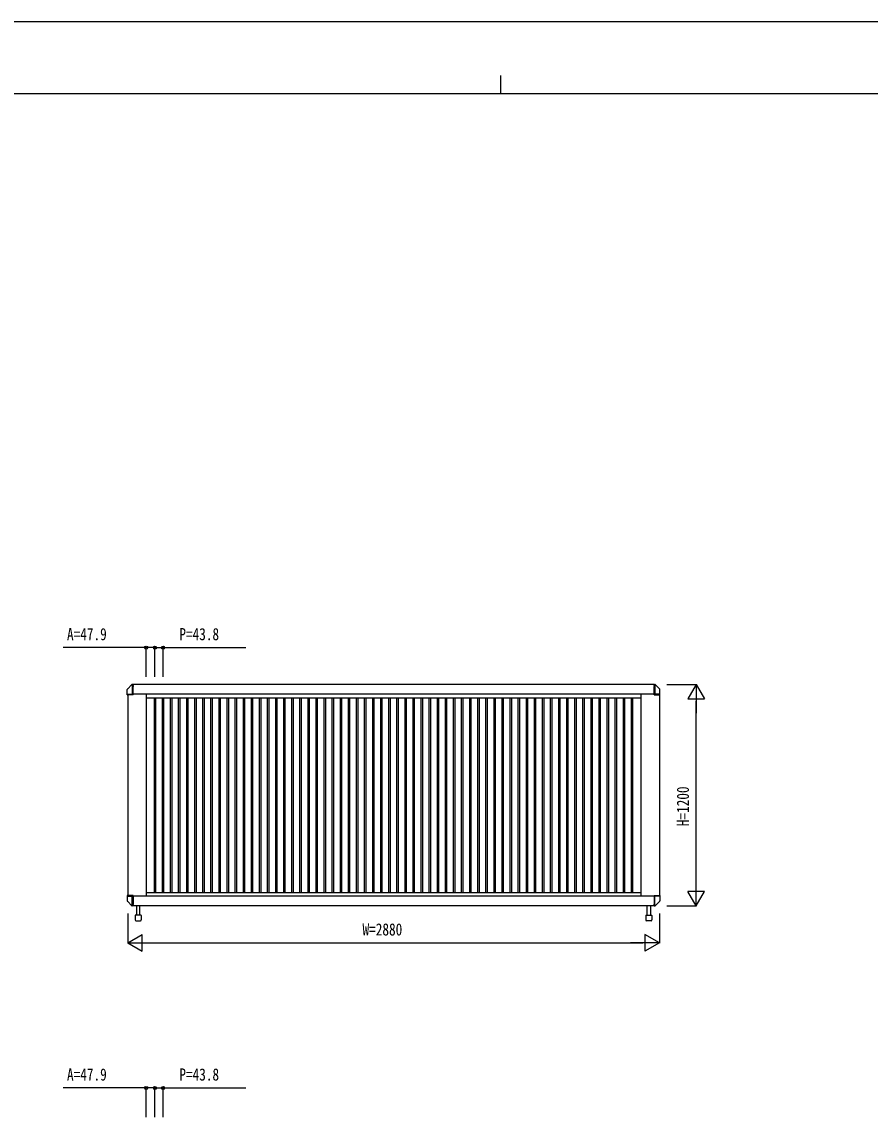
# Model space of a CAD drawing. Units: millimetres, scale not verified. Extents: x -8410 to 8410, y -5940 to 5940.
# Drawn here: x -2602 to 1991, y -16 to 5940 of the extents above; entities that cross this region are included whole.
import ezdxf
from ezdxf.enums import TextEntityAlignment as Align

# ---------------------------------------------------------------- set-up
doc = ezdxf.new("R2010")
doc.units = ezdxf.units.MM
doc.header["$LTSCALE"] = 30
for name, color, linetype in [('0-2_YKK_A1', 4, 'Continuous'), ('0-3_YKK_D', 6, 'Continuous'), ('0-4_YKK_ZWAK', 7, 'Continuous')]:
    doc.layers.add(name, color=color, linetype=linetype)
doc.styles.add('ＭＳ ゴシック', font='')
doc.styles.get('ＭＳ ゴシック').set_extended_font_data('MS Gothic')

msp = doc.modelspace()

# ---------------------------------------------------------------- linework, layer by layer
at = {"layer": '0-2_YKK_A1'}
for p, q in [((-2032.46, 2315.72), (-2032.46, 2322.76)), ((-2006.66, 2349.35), (-2031.74, 2324.52)), ((-2006.64, 2349.34), (-2006.64, 2349.32)), ((-2005.68, 2350.05), (-2005.68, 2313.5)), ((-2000.96, 2350.3), (-2005.01, 2350.09)), ((-2005.01, 2350.05), (-2005.01, 2350.07)), ((-2000.96, 2344.37), (-2000.96, 2350.3)), ((821.04, 2350), (-2000.96, 2350)), ((-2000.96, 2344.37), (-2000.96, 2339.67)), ((-2000.96, 2313.5), (-2000.96, 2339.67)), ((821.04, 2350.3), (825.09, 2350.09)), ((821.04, 2344.37), (821.04, 2350.3)), ((821.04, 2344.37), (821.04, 2339.67)), ((821.04, 2313.5), (821.04, 2339.67)), ((825.09, 2350.05), (825.09, 2350.07)), ((825.76, 2350.05), (825.76, 2313.5)), ((826.72, 2349.34), (826.72, 2349.32)), ((826.74, 2349.35), (851.82, 2324.52)), ((852.54, 2315.72), (852.54, 2322.76)), ((-2032.46, 2305.58), (-2032.46, 2315.72)), ((-2032.46, 2298), (-2032.46, 2305.58)), ((-2032.46, 2294), (-2032.46, 2298)), ((-2032.46, 2298), (-2006.05, 2298)), ((-2030.6, 2293), (-2031.46, 2293)), ((-2000.96, 2293), (-2030.6, 2293)), ((-2029.96, 2293), (-2029.96, 1207)), ((-2005.87, 2298), (-2006.05, 2298)), ((-2005.87, 2298), (-2000.96, 2298)), ((-2000.96, 2298), (-2000.96, 2313.5)), ((821.04, 2298), (-2000.96, 2298)), ((-2000.96, 2294), (-2000.96, 2298)), ((-2000.96, 2294), (-2000.96, 2293)), ((-1929.96, 2298), (-1929.96, 1201)), ((-1929.96, 2278), (750.04, 2278)), ((-1887.06, 2278), (-1887.06, 1222)), ((-1877.06, 1222), (-1877.06, 2278)), ((-1843.26, 2278), (-1843.26, 1222)), ((-1833.26, 1222), (-1833.26, 2278)), ((-1799.46, 2278), (-1799.46, 1222)), ((-1789.46, 1222), (-1789.46, 2278)), ((-1755.66, 2278), (-1755.66, 1222)), ((-1745.66, 1222), (-1745.66, 2278)), ((-1711.86, 2278), (-1711.86, 1222)), ((-1701.86, 1222), (-1701.86, 2278)), ((-1668.06, 2278), (-1668.06, 1222)), ((-1658.06, 1222), (-1658.06, 2278)), ((-1624.26, 2278), (-1624.26, 1222)), ((-1614.26, 1222), (-1614.26, 2278)), ((-1580.46, 2278), (-1580.46, 1222)), ((-1570.46, 1222), (-1570.46, 2278)), ((-1536.66, 2278), (-1536.66, 1222)), ((-1526.66, 1222), (-1526.66, 2278)), ((-1492.86, 2278), (-1492.86, 1222)), ((-1482.86, 1222), (-1482.86, 2278)), ((-1449.06, 2278), (-1449.06, 1222)), ((-1439.06, 1222), (-1439.06, 2278)), ((-1405.26, 2278), (-1405.26, 1222)), ((-1395.26, 1222), (-1395.26, 2278)), ((-1361.46, 2278), (-1361.46, 1222)), ((-1351.46, 1222), (-1351.46, 2278)), ((-1317.66, 2278), (-1317.66, 1222)), ((-1307.66, 1222), (-1307.66, 2278)), ((-1273.86, 2278), (-1273.86, 1222)), ((-1263.86, 1222), (-1263.86, 2278)), ((-1230.06, 2278), (-1230.06, 1222)), ((-1220.06, 1222), (-1220.06, 2278)), ((-1186.26, 2278), (-1186.26, 1222)), ((-1176.26, 1222), (-1176.26, 2278)), ((-1142.46, 2278), (-1142.46, 1222)), ((-1132.46, 1222), (-1132.46, 2278)), ((-1098.66, 2278), (-1098.66, 1222)), ((-1088.66, 1222), (-1088.66, 2278)), ((-1054.86, 2278), (-1054.86, 1222)), ((-1044.86, 1222), (-1044.86, 2278)), ((-1011.06, 2278), (-1011.06, 1222)), ((-1001.06, 1222), (-1001.06, 2278)), ((-967.26, 2278), (-967.26, 1222)), ((-957.26, 1222), (-957.26, 2278)), ((-923.46, 2278), (-923.46, 1222)), ((-913.46, 1222), (-913.46, 2278)), ((-879.66, 2278), (-879.66, 1222)), ((-869.66, 1222), (-869.66, 2278)), ((-835.86, 2278), (-835.86, 1222)), ((-825.86, 1222), (-825.86, 2278)), ((-792.06, 2278), (-792.06, 1222)), ((-782.06, 1222), (-782.06, 2278)), ((-748.26, 2278), (-748.26, 1222)), ((-738.26, 1222), (-738.26, 2278)), ((-704.46, 2278), (-704.46, 1222)), ((-694.46, 1222), (-694.46, 2278)), ((-660.66, 2278), (-660.66, 1222)), ((-650.66, 1222), (-650.66, 2278)), ((-616.86, 2278), (-616.86, 1222)), ((-606.86, 1222), (-606.86, 2278)), ((-573.06, 2278), (-573.06, 1222)), ((-563.06, 1222), (-563.06, 2278)), ((-529.26, 2278), (-529.26, 1222)), ((-519.26, 1222), (-519.26, 2278)), ((-485.46, 2278), (-485.46, 1222)), ((-475.46, 1222), (-475.46, 2278)), ((-441.66, 2278), (-441.66, 1222)), ((-431.66, 1222), (-431.66, 2278)), ((-397.86, 2278), (-397.86, 1222)), ((-387.86, 1222), (-387.86, 2278)), ((-354.06, 2278), (-354.06, 1222)), ((-344.06, 1222), (-344.06, 2278)), ((-310.26, 2278), (-310.26, 1222)), ((-300.26, 1222), (-300.26, 2278)), ((-266.46, 2278), (-266.46, 1222)), ((-256.46, 1222), (-256.46, 2278)), ((-222.66, 2278), (-222.66, 1222)), ((-212.66, 1222), (-212.66, 2278)), ((-178.86, 2278), (-178.86, 1222)), ((-168.86, 1222), (-168.86, 2278)), ((-135.06, 2278), (-135.06, 1222)), ((-125.06, 1222), (-125.06, 2278)), ((-91.26, 2278), (-91.26, 1222)), ((-81.26, 1222), (-81.26, 2278)), ((-47.46, 2278), (-47.46, 1222)), ((-37.46, 1222), (-37.46, 2278)), ((-3.66, 2278), (-3.66, 1222)), ((6.34, 1222), (6.34, 2278)), ((40.14, 2278), (40.14, 1222)), ((50.14, 1222), (50.14, 2278)), ((83.94, 2278), (83.94, 1222)), ((93.94, 1222), (93.94, 2278)), ((127.74, 2278), (127.74, 1222)), ((137.74, 1222), (137.74, 2278)), ((171.54, 2278), (171.54, 1222)), ((181.54, 1222), (181.54, 2278)), ((215.34, 2278), (215.34, 1222)), ((225.34, 1222), (225.34, 2278)), ((259.14, 2278), (259.14, 1222)), ((269.14, 1222), (269.14, 2278)), ((302.94, 2278), (302.94, 1222)), ((312.94, 1222), (312.94, 2278)), ((346.74, 2278), (346.74, 1222)), ((356.74, 1222), (356.74, 2278)), ((390.54, 2278), (390.54, 1222)), ((400.54, 1222), (400.54, 2278)), ((434.34, 2278), (434.34, 1222)), ((444.34, 1222), (444.34, 2278)), ((478.14, 2278), (478.14, 1222)), ((488.14, 1222), (488.14, 2278)), ((521.94, 2278), (521.94, 1222)), ((531.94, 1222), (531.94, 2278)), ((565.74, 2278), (565.74, 1222)), ((575.74, 1222), (575.74, 2278)), ((609.54, 2278), (609.54, 1222)), ((619.54, 1222), (619.54, 2278)), ((653.34, 2278), (653.34, 1222)), ((663.34, 1222), (663.34, 2278)), ((697.14, 2278), (697.14, 1222)), ((707.14, 1222), (707.14, 2278)), ((750.04, 2298), (750.04, 1202)), ((821.04, 2298), (821.04, 2313.5)), ((821.04, 2294), (821.04, 2298)), ((825.95, 2298), (821.04, 2298)), ((821.04, 2294), (821.04, 2293)), ((821.04, 2293), (850.68, 2293)), ((825.95, 2298), (826.13, 2298)), ((852.54, 2298), (826.13, 2298)), ((850.04, 2293), (850.04, 1207)), ((850.68, 2293), (851.54, 2293)), ((852.54, 2305.58), (852.54, 2315.72)), ((852.54, 2298), (852.54, 2305.58)), ((852.54, 2294), (852.54, 2298)), ((-2032.46, 1206), (-2032.46, 1202)), ((-2032.46, 1202), (-2032.46, 1194.42)), ((-2032.46, 1202), (-2006.05, 1202)), ((-2032.46, 1194.42), (-2032.46, 1184.28)), ((-2030.6, 1207), (-2031.46, 1207)), ((-2000.96, 1207), (-2030.6, 1207)), ((-2005.87, 1202), (-2006.05, 1202)), ((-2005.87, 1202), (-2000.96, 1202)), ((-2000.96, 1206), (-2000.96, 1207)), ((-2000.96, 1206), (-2000.96, 1202)), ((821.04, 1202), (-2000.96, 1202)), ((-2000.96, 1202), (-2000.96, 1186.5)), ((-1929.96, 1222), (750.04, 1222)), ((821.04, 1207), (850.68, 1207)), ((821.04, 1206), (821.04, 1207)), ((821.04, 1206), (821.04, 1202)), ((821.04, 1202), (821.04, 1186.5)), ((825.95, 1202), (821.04, 1202)), ((825.95, 1202), (826.13, 1202)), ((852.54, 1202), (826.13, 1202)), ((850.68, 1207), (851.54, 1207)), ((852.54, 1206), (852.54, 1202)), ((852.54, 1202), (852.54, 1194.42)), ((852.54, 1194.42), (852.54, 1184.28)), ((-2032.46, 1184.28), (-2032.46, 1177.24)), ((-2006.66, 1150.65), (-2031.74, 1175.48)), ((-2006.64, 1150.66), (-2006.64, 1150.68)), ((-2005.68, 1149.95), (-2005.68, 1186.5)), ((-2005.01, 1149.95), (-2005.01, 1149.93)), ((-2000.96, 1149.7), (-2005.01, 1149.91)), ((-2000.96, 1186.5), (-2000.96, 1160.33)), ((-2000.96, 1155.63), (-2000.96, 1160.33)), ((-2000.96, 1155.63), (-2000.96, 1149.7)), ((821.04, 1150), (-2000.96, 1150)), ((-1982.46, 1150), (-1982.46, 1100)), ((-1963.46, 1100), (-1963.46, 1150)), ((783.54, 1100), (783.54, 1150)), ((802.54, 1150), (802.54, 1100)), ((821.04, 1186.5), (821.04, 1160.33)), ((821.04, 1155.63), (821.04, 1160.33)), ((821.04, 1155.63), (821.04, 1149.7)), ((821.04, 1149.7), (825.09, 1149.91)), ((825.09, 1149.95), (825.09, 1149.93)), ((825.76, 1149.95), (825.76, 1186.5)), ((826.72, 1150.66), (826.72, 1150.68)), ((826.74, 1150.65), (851.82, 1175.48)), ((852.54, 1184.28), (852.54, 1177.24)), ((-1989.51, 1099), (-1989.51, 1074)), ((-1957.41, 1100), (-1988.51, 1100)), ((-1956.41, 1099), (-1956.41, 1074)), ((776.49, 1099), (776.49, 1074)), ((777.49, 1100), (808.59, 1100)), ((809.59, 1099), (809.59, 1074)), ((-1985.51, 1070), (-1960.41, 1070)), ((805.59, 1070), (780.49, 1070))]:
    msp.add_line(p, q, dxfattribs=at)
for points in [[(-2005.68, 2313.4), (-2005.69, 2312.64), (-2005.73, 2309.06), (-2005.77, 2305.52), (-2005.8, 2303.22), (-2005.83, 2300.97), (-2005.86, 2298.62), (-2005.87, 2298)], [(825.76, 2313.4), (825.77, 2312.64), (825.81, 2309.06), (825.85, 2305.52), (825.88, 2303.22), (825.91, 2300.97), (825.94, 2298.62), (825.95, 2298)], [(-2005.68, 1186.6), (-2005.69, 1187.36), (-2005.73, 1190.94), (-2005.77, 1194.48), (-2005.8, 1196.78), (-2005.83, 1199.03), (-2005.86, 1201.38), (-2005.87, 1202)], [(825.76, 1186.6), (825.77, 1187.36), (825.81, 1190.94), (825.85, 1194.48), (825.88, 1196.78), (825.91, 1199.03), (825.94, 1201.38), (825.95, 1202)]]:
    msp.add_lwpolyline(points, dxfattribs=at)
for centre, radius, start, end in [((-2029.96, 2322.76), 2.5, 135.33594, 180), ((-2004.88, 2347.59), 2.5, 93.12962, 135.58389), ((824.96, 2347.59), 2.5, 44.41611, 86.87038), ((850.04, 2322.76), 2.5, 0, 44.66406), ((-2031.46, 2294), 1, 180, 270), ((851.54, 2294), 1, 270, 0), ((-2031.46, 1206), 1, 90, 180), ((851.54, 1206), 1, 0, 90), ((-2029.96, 1177.24), 2.5, 180, 224.66406), ((-2004.88, 1152.41), 2.5, 224.41611, 266.87038), ((824.96, 1152.41), 2.5, 273.12962, 315.58389), ((850.04, 1177.24), 2.5, 315.33594, 0), ((-1988.51, 1099), 1, 90, 180), ((-1985.51, 1074), 4, 180, 270), ((-1960.41, 1074), 4, 270, 0), ((-1957.41, 1099), 1, 0, 90), ((777.49, 1099), 1, 90, 180), ((780.49, 1074), 4, 180, 270), ((805.59, 1074), 4, 270, 0), ((808.59, 1099), 1, 0, 90)]:
    msp.add_arc(centre, radius, start, end, dxfattribs=at)
at = {"layer": '0-3_YKK_D'}
for p, q in [((-1929.96, 2391), (-1929.96, 2551)), ((-1882.06, 2391), (-1882.06, 2551)), ((-1882.06, 2391), (-1882.06, 2551)), ((-1838.26, 2391), (-1838.26, 2551)), ((891.04, 2350), (1051.04, 2350)), ((1050.04, 2350), (1005.04, 2272.06)), ((1050.04, 2350), (1095.04, 2272.06)), ((1050.04, 2350), (1050.04, 2194.12)), ((1005.04, 2272.06), (1095.04, 2272.06)), ((1050.04, 1240), (1050.04, 2260)), ((1050.04, 1150), (1050.04, 1305.88)), ((1050.04, 1150), (1005.04, 1227.94)), ((1095.04, 1227.94), (1005.04, 1227.94)), ((1050.04, 1150), (1095.04, 1227.94)), ((891.04, 1150), (1051.04, 1150)), ((-2029.96, 1109), (-2029.96, 949)), ((850.04, 1109), (850.04, 949)), ((-2029.96, 950), (-1952.02, 995)), ((-1952.02, 905), (-1952.02, 995)), ((850.04, 950), (772.1, 995)), ((772.1, 995), (772.1, 905)), ((-2029.96, 950), (-1952.02, 905)), ((-2029.96, 950), (-1874.08, 950)), ((-1939.96, 950), (760.04, 950)), ((850.04, 950), (694.16, 950)), ((850.04, 950), (772.1, 905)), ((-1929.96, 4.79), (-1929.96, 164.79)), ((-1882.06, 4.79), (-1882.06, 164.79)), ((-1882.06, 4.79), (-1882.06, 164.79)), ((-1838.26, 4.79), (-1838.26, 164.79))]:
    msp.add_line(p, q, dxfattribs=at)
for points in [[(-1882.06, 2550), (-1929.96, 2550), (-2378.76, 2550)], [(-1882.06, 2550), (-1838.26, 2550), (-1389.46, 2550)], [(-1882.06, 163.79), (-1929.96, 163.79), (-2378.76, 163.79)], [(-1882.06, 163.79), (-1838.26, 163.79), (-1389.46, 163.79)]]:
    msp.add_lwpolyline(points, dxfattribs=at)
for centre in [(-1929.96, 2550), (-1882.06, 2550), (-1882.06, 2550), (-1838.26, 2550), (-1929.96, 163.79), (-1882.06, 163.79), (-1882.06, 163.79), (-1838.26, 163.79)]:
    msp.add_circle(centre, 8.5, dxfattribs=at)
at = {"layer": '0-4_YKK_ZWAK'}
for p, q in [((-9.96, 5650), (-9.96, 5550)), ((7790.04, 5550), (-7809.96, 5550))]:
    msp.add_line(p, q, dxfattribs=at)
msp.add_lwpolyline([(-8410, -5940), (8410, -5940), (8410, 5940), (-8410, 5940)], close=True, dxfattribs=at)

# ---------------------------------------------------------------- texts
at = {"layer": '0-3_YKK_D', "style": 'ＭＳ ゴシック', "width": 0.8}
for s, p in [('A=47.9', (-2358.76, 2570)), ('P=43.8', (-1750.26, 2570)), ('W=2880', (-757.96, 970)), ('A=47.9', (-2358.76, 183.79)), ('P=43.8', (-1750.26, 183.79))]:
    msp.add_text(s, height=65.98, dxfattribs=at).set_placement(p, align=Align.BOTTOM_LEFT)
msp.add_text('H=1200', height=65.98, rotation=90, dxfattribs=at).set_placement((1030.04, 1582), align=Align.BOTTOM_LEFT)

doc.saveas('drawing.dxf')
